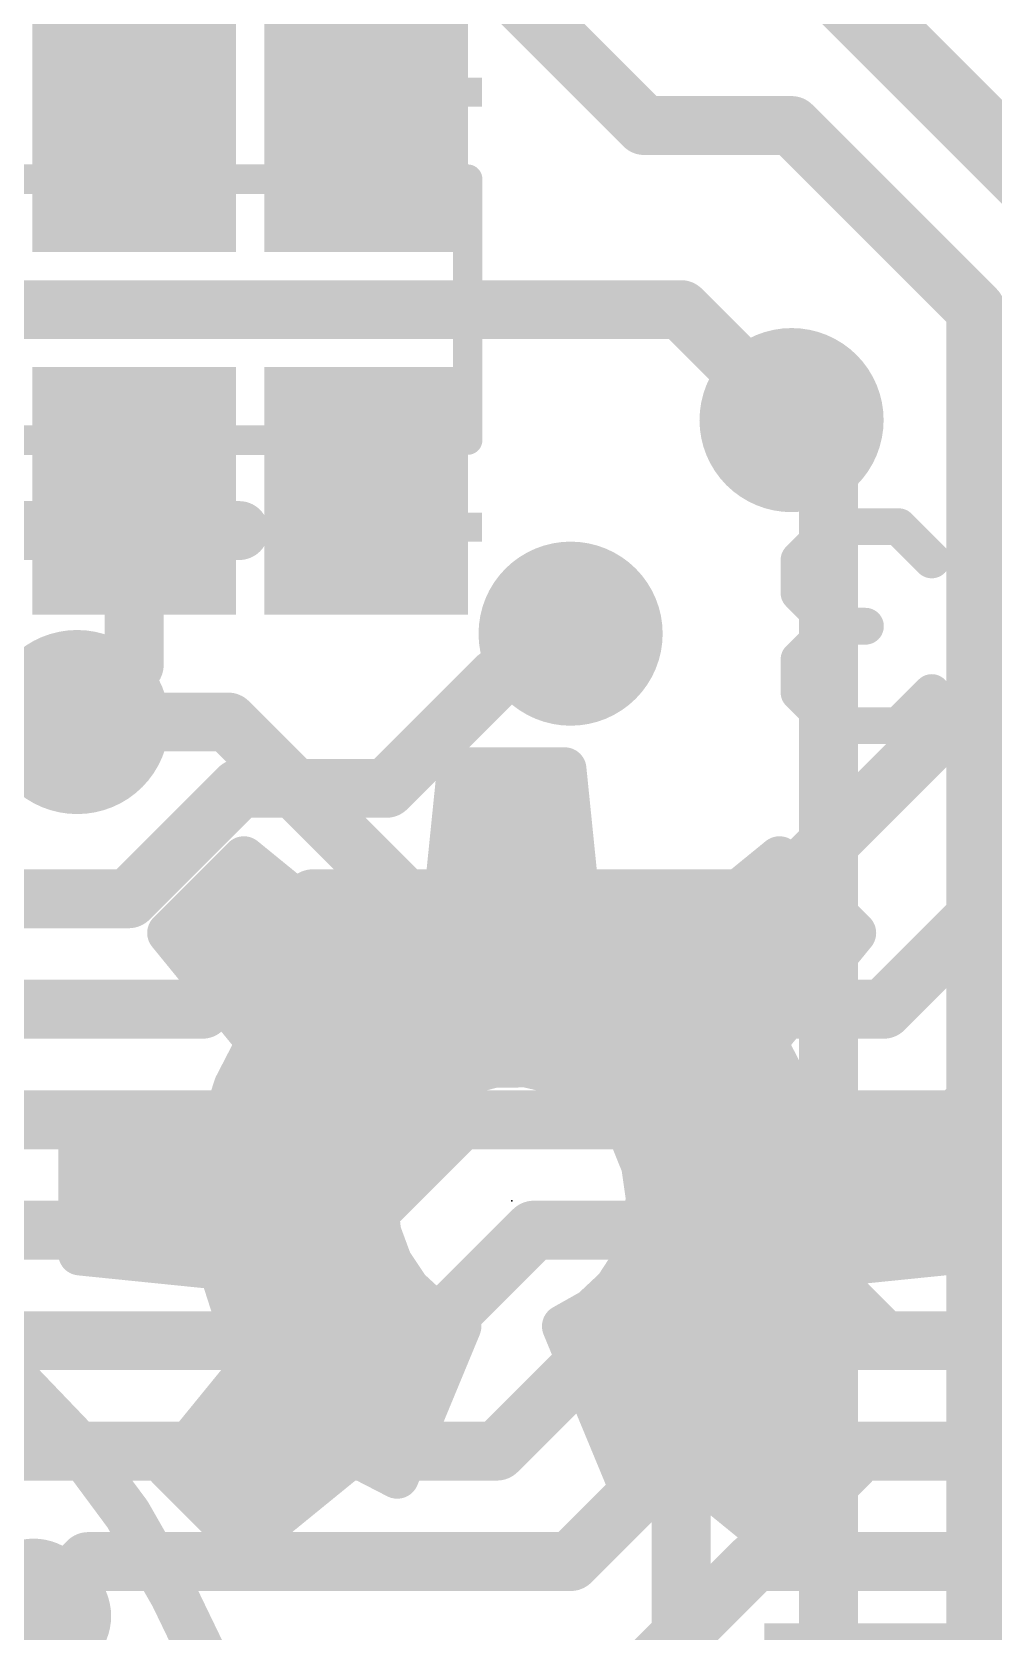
# Model space of a CAD drawing. Extents: x -41 to 66, y -12 to 41.
# Drawn here: x 13.38 to 16.7, y 20.2 to 25.72 of the extents above; entities that cross this region are included whole.
import ezdxf

# ---------------------------------------------------------------- set-up
doc = ezdxf.new("R2010")
doc.units = 0
for name, color, linetype in [('1', 12, 'CONTINUOUS'), ('16', 132, 'CONTINUOUS'), ('18', 110, 'CONTINUOUS'), ('21', 41, 'CONTINUOUS'), ('22', 40, 'CONTINUOUS'), ('23', 53, 'CONTINUOUS'), ('29', 253, 'CONTINUOUS'), ('31', 253, 'CONTINUOUS'), ('51', 53, 'CONTINUOUS')]:
    doc.layers.add(name, color=color, linetype=linetype)

# ---------------------------------------------------------------- blocks, each defined once
blk = doc.blocks.new('RECT')
blk.add_solid([(-0.5, -0.5), (0.5, -0.5), (-0.5, 0.5), (0.5, 0.5)])
blk = doc.blocks.new('RECT160512X80512R85')
at = {"const_width": 0.2139}
blk.add_lwpolyline([(0.3947, -0.0377), (0.3947, 0.0377, 0.4142), (0.2877, 0.1447), (-0.2877, 0.1447, 0.4142), (-0.3947, 0.0377), (-0.3947, -0.0377, 0.4142), (-0.2877, -0.1447), (0.2877, -0.1447, 0.4142)], format="xyb", close=True, dxfattribs=at)
blk.add_solid([(-0.3131, -0.0631), (0.3131, -0.0631), (-0.3131, 0.0631), (0.3131, 0.0631)])
blk = doc.blocks.new('RECT128000X48000R85')
at = {"const_width": 0.1275}
blk.add_lwpolyline([(0.3362, -0.0225), (0.3362, 0.0225, 0.4142), (0.2725, 0.0863), (-0.2725, 0.0863, 0.4142), (-0.3362, 0.0225), (-0.3362, -0.0225, 0.4142), (-0.2725, -0.0863), (0.2725, -0.0863, 0.4142)], format="xyb", close=True, dxfattribs=at)
blk.add_solid([(-0.2979, -0.0479), (0.2979, -0.0479), (-0.2979, 0.0479), (0.2979, 0.0479)])
blk = doc.blocks.new('ROUNDV')
at = {"const_width": 0.5}
blk.add_lwpolyline([(0, -0.25, 1), (0, 0.25, 1), (0, -0.25)], format="xyb", dxfattribs=at)

msp = doc.modelspace()

# ---------------------------------------------------------------- linework, layer by layer
at = {"layer": '1', "const_width": 0.2032}
for points in [[(13.735, 25.39), (13.735, 27.2224)], [(12.319, 24.765), (15.621, 24.765)], [(15.621, 24.765), (16.002, 24.384)], [(13.735, 24.14), (13.735, 23.5394)], [(17.018, 23.8125), (15.9385, 22.733)], [(13.5382, 23.3426), (13.735, 23.5394)], [(14.986, 23.495), (14.605, 23.114)], [(16.3195, 22.352), (17.399, 23.4315)], [(16.5735, 21.971), (17.78, 23.1775)], [(14.097, 23.114), (13.716, 22.733)], [(14.605, 23.114), (14.097, 23.114)], [(13.716, 22.733), (11.7093, 22.733)], [(14.351, 22.733), (13.97, 22.352)], [(15.9385, 22.733), (14.351, 22.733)], [(13.97, 22.352), (12.0056, 22.352)], [(14.605, 22.352), (14.224, 21.971)], [(16.3195, 22.352), (14.605, 22.352)], [(14.224, 21.971), (12.3317, 21.971)], [(14.859, 21.971), (14.478, 21.59)], [(16.5735, 21.971), (14.859, 21.971)], [(14.478, 21.59), (12.6279, 21.59)], [(15.113, 21.59), (14.732, 21.209)], [(16.8275, 21.59), (15.113, 21.59)], [(14.732, 21.209), (12.954, 21.209)], [(15.367, 21.209), (14.986, 20.828)], [(18.415, 21.209), (15.367, 21.209)], [(14.986, 20.828), (13.2801, 20.828)], [(15.621, 20.828), (15.24, 20.447)], [(17.907, 20.828), (15.621, 20.828)], [(13.5763, 20.447), (13.2114, 20.0821)], [(15.24, 20.447), (13.5763, 20.447)], [(15.875, 20.447), (15.494, 20.066)], [(17.145, 20.447), (15.875, 20.447)]]:
    msp.add_lwpolyline(points, dxfattribs=at)
at = {"layer": '1', "const_width": 0.1016}
for points in [[(13.6842, 25.39, 1), (13.7858, 25.39)], [(15.6569, 24.8009, 1), (15.5851, 24.7291)], [(15.621, 24.7142, 1), (15.621, 24.8158)], [(15.9661, 24.3481, 1), (16.0379, 24.4199)], [(13.7858, 24.14, 1), (13.6842, 24.14)], [(13.7709, 23.5035, 1), (13.6991, 23.5753)], [(13.6842, 23.5394, 1), (13.7858, 23.5394)], [(15.0219, 23.4591, 1), (14.9501, 23.5309)], [(13.5023, 23.3785, 1), (13.5741, 23.3067)], [(14.097, 23.1648, 1), (14.097, 23.0632)], [(14.1329, 23.0781, 1), (14.0611, 23.1499)], [(14.5691, 23.1499, 1), (14.6409, 23.0781)], [(14.605, 23.0632, 1), (14.605, 23.1648)], [(13.6801, 22.7689, 1), (13.7519, 22.6971)], [(13.716, 22.6822, 1), (13.716, 22.7838)], [(14.351, 22.7838, 1), (14.351, 22.6822)], [(14.3869, 22.6971, 1), (14.3151, 22.7689)], [(15.9026, 22.7689, 1), (15.9744, 22.6971)], [(15.9385, 22.6822, 1), (15.9385, 22.7838)], [(13.9341, 22.3879, 1), (14.0059, 22.3161)], [(13.97, 22.3012, 1), (13.97, 22.4028)], [(14.605, 22.4028, 1), (14.605, 22.3012)], [(14.6409, 22.3161, 1), (14.5691, 22.3879)], [(16.2836, 22.3879, 1), (16.3554, 22.3161)], [(16.3195, 22.3012, 1), (16.3195, 22.4028)], [(14.1881, 22.0069, 1), (14.2599, 21.9351)], [(14.224, 21.9202, 1), (14.224, 22.0218)], [(14.859, 22.0218, 1), (14.859, 21.9202)], [(14.8949, 21.9351, 1), (14.8231, 22.0069)], [(16.5376, 22.0069, 1), (16.6094, 21.9351)], [(16.5735, 21.9202, 1), (16.5735, 22.0218)], [(14.478, 21.5392, 1), (14.478, 21.6408)], [(15.113, 21.6408, 1), (15.113, 21.5392)], [(15.1489, 21.5541, 1), (15.0771, 21.6259)], [(14.4421, 21.6259, 1), (14.5139, 21.5541)], [(14.732, 21.1582, 1), (14.732, 21.2598)], [(15.367, 21.2598, 1), (15.367, 21.1582)], [(15.4029, 21.1731, 1), (15.3311, 21.2449)], [(14.6961, 21.2449, 1), (14.7679, 21.1731)], [(14.986, 20.7772, 1), (14.986, 20.8788)], [(15.621, 20.8788, 1), (15.621, 20.7772)], [(15.6569, 20.7921, 1), (15.5851, 20.8639)], [(14.9501, 20.8639, 1), (15.0219, 20.7921)], [(13.5763, 20.4978, 1), (13.5763, 20.3962)], [(13.6122, 20.4111, 1), (13.5404, 20.4829)], [(15.2041, 20.4829, 1), (15.2759, 20.4111)], [(15.24, 20.3962, 1), (15.24, 20.4978)], [(15.875, 20.4978, 1), (15.875, 20.3962)], [(15.9109, 20.4111, 1), (15.8391, 20.4829)]]:
    msp.add_lwpolyline(points, format="xyb", dxfattribs=at)
at = {"layer": '16'}
for points, const_width in [([(14.986, 25.908), (15.494, 25.4)], 0.2032), ([(17.145, 24.892), (16.129, 25.908)], 0.254), ([(15.494, 25.4), (16.002, 25.4)], 0.2032), ([(16.002, 25.4), (16.637, 24.765)], 0.2032), ([(16.637, 17.653), (16.637, 24.765)], 0.2032), ([(16.129, 24.257), (16.002, 24.384)], 0.2032), ([(16.129, 17.78), (16.129, 24.257)], 0.2032), ([(13.081, 24.003), (14.097, 24.003)], 0.2032), ([(13.5382, 23.3426), (14.0589, 23.3426)], 0.2032), ([(14.0589, 23.3426), (15.621, 21.7805)], 0.2032), ([(15.621, 17.907), (15.621, 21.7805)], 0.2032)]:
    msp.add_lwpolyline(points, dxfattribs=dict(at, const_width=const_width))
at = {"layer": '16', "const_width": 0.1016}
for points in [[(15.494, 25.4508, 1), (15.494, 25.3492)], [(16.0379, 25.4359, 1), (15.9661, 25.3641)], [(16.002, 25.3492, 1), (16.002, 25.4508)], [(15.4581, 25.3641, 1), (15.5299, 25.4359)], [(16.6878, 24.765, 1), (16.5862, 24.765)], [(16.6011, 24.7291, 1), (16.6729, 24.8009)], [(16.0379, 24.4199, 1), (15.9661, 24.3481)], [(16.1798, 24.257, 1), (16.0782, 24.257)], [(16.0931, 24.2211, 1), (16.1649, 24.2929)], [(14.097, 23.9522, 1), (14.097, 24.0538)], [(13.5382, 23.3934, 1), (13.5382, 23.2918)], [(14.0948, 23.3785, 1), (14.023, 23.3067)], [(14.0589, 23.2918, 1), (14.0589, 23.3934)], [(15.6718, 21.7805, 1), (15.5702, 21.7805)], [(15.5851, 21.7446, 1), (15.6569, 21.8164)]]:
    msp.add_lwpolyline(points, format="xyb", dxfattribs=at)
at = {"layer": '21', "const_width": 0.15}
for points in [[(14.854, 23.1804), (14.8048, 22.6965)], [(15.2196, 23.1804), (14.854, 23.1804)], [(15.2688, 22.6965), (15.2196, 23.1804)], [(14.8458, 23.1), (15.2278, 23.1)], [(14.8306, 22.95), (15.243, 22.95)], [(14.1133, 22.8736), (13.8548, 22.6151)], [(14.4903, 22.5662), (14.1133, 22.8736)], [(15.9603, 22.8736), (15.5833, 22.5662)], [(16.2188, 22.6151), (15.9603, 22.8736)], [(14.0397, 22.8), (14.2036, 22.8)], [(14.8153, 22.8), (15.2583, 22.8)], [(15.87, 22.8), (16.0339, 22.8)], [(14.8048, 22.6965), (14.6421, 22.6444)], [(15.4315, 22.6444), (15.2688, 22.6965)], [(13.8548, 22.6151), (14.1622, 22.2381)], [(13.8897, 22.65), (14.3875, 22.65)], [(14.6421, 22.6444), (14.4903, 22.5662)], [(14.6596, 22.65), (15.414, 22.65)], [(15.5833, 22.5662), (15.4315, 22.6444)], [(15.6861, 22.65), (16.1839, 22.65)], [(15.9114, 22.2381), (16.2188, 22.6151)], [(13.9487, 22.5), (16.1249, 22.5)], [(14.071, 22.35), (16.0026, 22.35)], [(14.1622, 22.2381), (14.084, 22.0863)], [(15.9896, 22.0863), (15.9114, 22.2381)], [(14.1426, 22.2), (15.931, 22.2)], [(14.7679, 22.0755), (14.8669, 22.1284)], [(14.8669, 22.1284), (14.9756, 22.1562)], [(14.9756, 22.1562), (15.0878, 22.1574)], [(15.0878, 22.1574), (15.197, 22.132)], [(15.197, 22.132), (15.2971, 22.0812)], [(14.084, 22.0863), (14.0319, 21.9236)], [(14.6844, 22.0006), (14.7679, 22.0755)], [(15.2971, 22.0812), (15.3823, 22.0082)], [(16.0417, 21.9236), (15.9896, 22.0863)], [(14.0724, 22.05), (14.7395, 22.05)], [(14.621, 21.908), (14.6844, 22.0006)], [(15.3335, 22.05), (16.0012, 22.05)], [(15.3823, 22.0082), (15.4477, 21.917)], [(14.0319, 21.9236), (13.548, 21.8744)], [(13.7998, 21.9), (14.618, 21.9)], [(14.5815, 21.803), (14.621, 21.908)], [(15.4477, 21.917), (15.4895, 21.8129)], [(15.4545, 21.9), (16.2738, 21.9)], [(16.5256, 21.8744), (16.0417, 21.9236)], [(13.548, 21.8744), (13.548, 21.5088)], [(16.5256, 21.5088), (16.5256, 21.8744)], [(14.568, 21.6916), (14.5815, 21.803)], [(15.4895, 21.8129), (15.5053, 21.7018)], [(13.548, 21.75), (14.5751, 21.75)], [(15.4984, 21.75), (16.5256, 21.75)], [(14.5809, 21.5822), (14.568, 21.6916)], [(15.5053, 21.7018), (15.4944, 21.5901)], [(13.548, 21.6), (14.5788, 21.6)], [(14.6191, 21.4788), (14.5809, 21.5822)], [(15.4944, 21.5901), (15.4571, 21.4843)], [(15.4953, 21.6), (16.5256, 21.6)], [(13.548, 21.5088), (14.0319, 21.4596)], [(16.0417, 21.4596), (16.5256, 21.5088)], [(14.0319, 21.4596), (14.084, 21.2969)], [(14.035, 21.45), (14.6383, 21.45)], [(14.6803, 21.3871), (14.6191, 21.4788)], [(15.4571, 21.4843), (15.3958, 21.3903)], [(15.4348, 21.45), (16.0386, 21.45)], [(15.9896, 21.2969), (16.0417, 21.4596)], [(14.7612, 21.3123), (14.6803, 21.3871)], [(15.3958, 21.3903), (15.314, 21.3136)], [(14.083, 21.3), (14.7833, 21.3)], [(14.084, 21.2969), (14.1622, 21.1451)], [(14.8574, 21.2585), (14.7612, 21.3123)], [(15.314, 21.3136), (15.2162, 21.2585)], [(15.2899, 21.3), (15.9906, 21.3)], [(15.9114, 21.1451), (15.9896, 21.2969)], [(14.6421, 20.7388), (14.8574, 21.2585)], [(15.2162, 21.2585), (15.4315, 20.7388)], [(14.1622, 21.1451), (13.8548, 20.7681)], [(14.1597, 21.15), (14.8125, 21.15)], [(15.2611, 21.15), (15.9139, 21.15)], [(16.2188, 20.7681), (15.9114, 21.1451)], [(14.0439, 21), (14.7503, 21)], [(15.3233, 21), (16.0297, 21)], [(13.9216, 20.85), (14.6882, 20.85)], [(15.3854, 20.85), (16.152, 20.85)], [(14.1133, 20.5096), (14.4903, 20.817)], [(14.4903, 20.817), (14.6421, 20.7388)], [(15.4315, 20.7388), (15.5833, 20.817)], [(15.5833, 20.817), (15.9603, 20.5096)], [(13.8548, 20.7681), (14.1133, 20.5096)], [(15.9603, 20.5096), (16.2188, 20.7681)], [(13.9229, 20.7), (14.3468, 20.7)], [(15.7268, 20.7), (16.1507, 20.7)], [(14.0729, 20.55), (14.1628, 20.55)], [(15.9108, 20.55), (16.0007, 20.55)]]:
    msp.add_lwpolyline(points, dxfattribs=at)
at = {"layer": '21', "const_width": 0.075}
for points in [[(14.854, 23.2179, 1), (14.854, 23.1429)], [(14.8913, 23.1766, 1), (14.8167, 23.1842)], [(15.2569, 23.1842, 1), (15.1823, 23.1766)], [(15.2196, 23.1429, 1), (15.2196, 23.2179)], [(14.8458, 23.1375, 1), (14.8458, 23.0625)], [(15.2278, 23.0625, 1), (15.2278, 23.1375)], [(14.8306, 22.9875, 1), (14.8306, 22.9125)], [(15.243, 22.9125, 1), (15.243, 22.9875)], [(14.137, 22.9027, 1), (14.0896, 22.8445)], [(14.1398, 22.8471, 1), (14.0868, 22.9001)], [(15.9868, 22.9001, 1), (15.9338, 22.8471)], [(15.984, 22.8445, 1), (15.9366, 22.9027)], [(14.0397, 22.8375, 1), (14.0397, 22.7625)], [(14.2036, 22.7625, 1), (14.2036, 22.8375)], [(14.8153, 22.8375, 1), (14.8153, 22.7625)], [(15.2583, 22.7625, 1), (15.2583, 22.8375)], [(15.87, 22.8375, 1), (15.87, 22.7625)], [(16.0339, 22.7625, 1), (16.0339, 22.8375)], [(14.7675, 22.7003, 1), (14.8421, 22.6927)], [(14.8162, 22.6608, 1), (14.7934, 22.7322)], [(15.2802, 22.7322, 1), (15.2574, 22.6608)], [(15.2315, 22.6927, 1), (15.3061, 22.7003)], [(13.8839, 22.6388, 1), (13.8257, 22.5914)], [(13.8897, 22.6875, 1), (13.8897, 22.6125)], [(14.3875, 22.6125, 1), (14.3875, 22.6875)], [(14.6307, 22.6801, 1), (14.6536, 22.6087)], [(14.6596, 22.6875, 1), (14.6596, 22.6125)], [(14.6593, 22.6111, 1), (14.625, 22.6778)], [(15.4486, 22.6778, 1), (15.4143, 22.6111)], [(15.414, 22.6125, 1), (15.414, 22.6875)], [(15.42, 22.6087, 1), (15.4429, 22.6801)], [(15.6861, 22.6875, 1), (15.6861, 22.6125)], [(16.1839, 22.6125, 1), (16.1839, 22.6875)], [(16.2479, 22.5914, 1), (16.1897, 22.6388)], [(13.8283, 22.6416, 1), (13.8813, 22.5886)], [(14.4731, 22.5995, 1), (14.5075, 22.5329)], [(14.4666, 22.5371, 1), (14.514, 22.5953)], [(15.5596, 22.5953, 1), (15.607, 22.5371)], [(15.5661, 22.5329, 1), (15.6005, 22.5995)], [(16.1923, 22.5886, 1), (16.2453, 22.6416)], [(13.9487, 22.5375, 1), (13.9487, 22.4625)], [(16.1249, 22.4625, 1), (16.1249, 22.5375)], [(14.071, 22.3875, 1), (14.071, 22.3125)], [(16.0026, 22.3125, 1), (16.0026, 22.3875)], [(14.1955, 22.2209, 1), (14.1289, 22.2553)], [(14.1331, 22.2144, 1), (14.1913, 22.2618)], [(15.9447, 22.2553, 1), (15.8781, 22.2209)], [(15.8823, 22.2618, 1), (15.9405, 22.2144)], [(14.1426, 22.2375, 1), (14.1426, 22.1625)], [(15.931, 22.1625, 1), (15.931, 22.2375)], [(14.8576, 22.1647, 1), (14.8762, 22.092)], [(14.8846, 22.0953, 1), (14.8492, 22.1614)], [(14.9752, 22.1937, 1), (14.976, 22.1187)], [(14.9849, 22.1199, 1), (14.9663, 22.1925)], [(15.0963, 22.194, 1), (15.0793, 22.1209)], [(15.0882, 22.1199, 1), (15.0874, 22.1949)], [(15.214, 22.1654, 1), (15.1801, 22.0985)], [(15.1885, 22.0954, 1), (15.2056, 22.1685)], [(14.0506, 22.1034, 1), (14.1173, 22.0691)], [(14.1197, 22.0748, 1), (14.0483, 22.0977)], [(14.7502, 22.1086, 1), (14.7856, 22.0424)], [(14.7929, 22.0476, 1), (14.7429, 22.1034)], [(15.3215, 22.1097, 1), (15.2727, 22.0528)], [(15.2802, 22.0478, 1), (15.3141, 22.1147)], [(16.0253, 22.0977, 1), (15.9539, 22.0748)], [(15.9563, 22.0691, 1), (16.023, 22.1034)], [(14.0724, 22.0875, 1), (14.0724, 22.0125)], [(14.7153, 21.9794, 1), (14.6534, 22.0218)], [(14.7395, 22.0125, 1), (14.7395, 22.0875)], [(15.3335, 22.0875, 1), (15.3335, 22.0125)], [(15.4128, 22.03, 1), (15.3518, 21.9863)], [(16.0012, 22.0125, 1), (16.0012, 22.0875)], [(14.6593, 22.0285, 1), (14.7094, 21.9727)], [(15.3579, 21.9797, 1), (15.4067, 22.0366)], [(13.7998, 21.9375, 1), (13.7998, 21.8625)], [(13.9962, 21.935, 1), (14.0676, 21.9122)], [(14.0357, 21.8863, 1), (14.0281, 21.9609)], [(14.59, 21.9292, 1), (14.6519, 21.8868)], [(14.6561, 21.8948, 1), (14.5859, 21.9212)], [(14.618, 21.8625, 1), (14.618, 21.9375)], [(15.4824, 21.931, 1), (15.4129, 21.903)], [(15.4545, 21.9375, 1), (15.4545, 21.8625)], [(15.4172, 21.8951, 1), (15.4781, 21.9388)], [(16.0455, 21.9609, 1), (16.0379, 21.8863)], [(16.006, 21.9122, 1), (16.0774, 21.935)], [(16.2738, 21.8625, 1), (16.2738, 21.9375)], [(13.5855, 21.8744, 1), (13.5105, 21.8744)], [(13.5442, 21.9117, 1), (13.5518, 21.8371)], [(16.5631, 21.8744, 1), (16.4881, 21.8744)], [(16.5218, 21.8371, 1), (16.5294, 21.9117)], [(14.5464, 21.8162, 1), (14.6165, 21.7898)], [(14.6187, 21.7985, 1), (14.5442, 21.8075)], [(15.5266, 21.8182, 1), (15.4523, 21.8076)], [(15.4547, 21.7989, 1), (15.5243, 21.8268)], [(13.548, 21.7875, 1), (13.548, 21.7125)], [(14.5751, 21.7125, 1), (14.5751, 21.7875)], [(15.4984, 21.7875, 1), (15.4984, 21.7125)], [(16.5256, 21.7125, 1), (16.5256, 21.7875)], [(14.6052, 21.696, 1), (14.5308, 21.6872)], [(15.5427, 21.6981, 1), (15.468, 21.7054)], [(15.4682, 21.6965, 1), (15.5425, 21.7071)], [(14.5308, 21.6961, 1), (14.6052, 21.6871)], [(13.548, 21.6375, 1), (13.548, 21.5625)], [(14.6161, 21.5951, 1), (14.5458, 21.5692)], [(14.5788, 21.5625, 1), (14.5788, 21.6375)], [(15.4953, 21.6375, 1), (15.4953, 21.5625)], [(15.5297, 21.5777, 1), (15.459, 21.6026)], [(16.5256, 21.5625, 1), (16.5256, 21.6375)], [(13.5518, 21.5461, 1), (13.5442, 21.4715)], [(14.5437, 21.5778, 1), (14.6182, 21.5866)], [(15.457, 21.5938, 1), (15.5317, 21.5864)], [(16.5294, 21.4715, 1), (16.5218, 21.5461)], [(13.5105, 21.5088, 1), (13.5855, 21.5088)], [(14.0676, 21.471, 1), (13.9962, 21.4482)], [(14.035, 21.4875, 1), (14.035, 21.4125)], [(14.0281, 21.4223, 1), (14.0357, 21.4969)], [(14.6503, 21.4996, 1), (14.5879, 21.4579)], [(14.5839, 21.4658, 1), (14.6543, 21.4917)], [(14.6383, 21.4125, 1), (14.6383, 21.4875)], [(15.4348, 21.4875, 1), (15.4348, 21.4125)], [(15.4218, 21.4967, 1), (15.4925, 21.4718)], [(15.4886, 21.4638, 1), (15.4257, 21.5047)], [(16.0379, 21.4969, 1), (16.0455, 21.4223)], [(16.0774, 21.4482, 1), (16.006, 21.471)], [(16.0386, 21.4125, 1), (16.0386, 21.4875)], [(16.4881, 21.5088, 1), (16.5631, 21.5088)], [(14.7058, 21.4147, 1), (14.6549, 21.3596)], [(14.6491, 21.3663, 1), (14.7115, 21.408)], [(15.3644, 21.4108, 1), (15.4273, 21.3698)], [(15.4215, 21.3629, 1), (15.3702, 21.4176)], [(14.083, 21.3375, 1), (14.083, 21.2625)], [(14.1173, 21.3141, 1), (14.0506, 21.2798)], [(14.7796, 21.3451, 1), (14.7429, 21.2796)], [(14.7358, 21.2848, 1), (14.7867, 21.3399)], [(14.7833, 21.2625, 1), (14.7833, 21.3375)], [(15.2899, 21.3375, 1), (15.2899, 21.2625)], [(15.2883, 21.3409, 1), (15.3396, 21.2862)], [(15.3324, 21.2809, 1), (15.2956, 21.3462)], [(16.023, 21.2798, 1), (15.9563, 21.3141)], [(15.9906, 21.2625, 1), (15.9906, 21.3375)], [(14.0483, 21.2855, 1), (14.1197, 21.3084)], [(14.892, 21.2441, 1), (14.8228, 21.2729)], [(14.8391, 21.2258, 1), (14.8757, 21.2912)], [(15.2508, 21.2729, 1), (15.1816, 21.2441)], [(15.1978, 21.2912, 1), (15.2346, 21.2258)], [(15.9539, 21.3084, 1), (16.0253, 21.2855)], [(14.1597, 21.1875, 1), (14.1597, 21.1125)], [(14.1289, 21.1279, 1), (14.1955, 21.1623)], [(14.1913, 21.1214, 1), (14.1331, 21.1688)], [(14.8125, 21.1125, 1), (14.8125, 21.1875)], [(15.2611, 21.1875, 1), (15.2611, 21.1125)], [(15.9405, 21.1688, 1), (15.8823, 21.1214)], [(15.8781, 21.1623, 1), (15.9447, 21.1279)], [(15.9139, 21.1125, 1), (15.9139, 21.1875)], [(14.0439, 21.0375, 1), (14.0439, 20.9625)], [(14.7503, 20.9625, 1), (14.7503, 21.0375)], [(15.3233, 21.0375, 1), (15.3233, 20.9625)], [(16.0297, 20.9625, 1), (16.0297, 21.0375)], [(13.9216, 20.8875, 1), (13.9216, 20.8125)], [(14.6882, 20.8125, 1), (14.6882, 20.8875)], [(15.3854, 20.8875, 1), (15.3854, 20.8125)], [(16.152, 20.8125, 1), (16.152, 20.8875)], [(14.5075, 20.8503, 1), (14.4731, 20.7837)], [(14.514, 20.7879, 1), (14.4666, 20.8461)], [(15.607, 20.8461, 1), (15.5596, 20.7879)], [(15.6005, 20.7837, 1), (15.5661, 20.8503)], [(13.8813, 20.7946, 1), (13.8283, 20.7416)], [(13.8257, 20.7918, 1), (13.8839, 20.7444)], [(14.6249, 20.7055, 1), (14.6593, 20.7721)], [(15.4143, 20.7721, 1), (15.4487, 20.7055)], [(16.1897, 20.7444, 1), (16.2479, 20.7918)], [(16.2453, 20.7416, 1), (16.1923, 20.7946)], [(13.9229, 20.7375, 1), (13.9229, 20.6625)], [(14.3468, 20.6625, 1), (14.3468, 20.7375)], [(14.6075, 20.7532, 1), (14.6767, 20.7244)], [(15.3969, 20.7244, 1), (15.4661, 20.7532)], [(15.7268, 20.7375, 1), (15.7268, 20.6625)], [(16.1507, 20.6625, 1), (16.1507, 20.7375)], [(14.0729, 20.5875, 1), (14.0729, 20.5125)], [(14.1628, 20.5125, 1), (14.1628, 20.5875)], [(15.9108, 20.5875, 1), (15.9108, 20.5125)], [(16.0007, 20.5125, 1), (16.0007, 20.5875)], [(14.0896, 20.5387, 1), (14.137, 20.4805)], [(14.0868, 20.4831, 1), (14.1398, 20.5361)], [(15.9338, 20.5361, 1), (15.9868, 20.4831)], [(15.9366, 20.4805, 1), (15.984, 20.5387)]]:
    msp.add_lwpolyline(points, format="xyb", dxfattribs=at)
at = {"layer": '22'}
for points, const_width in [([(16.1423, 24.0163), (16.0279, 23.9019)], 0.127), ([(16.3711, 24.0163), (16.1423, 24.0163)], 0.127), ([(16.4855, 23.9019), (16.3711, 24.0163)], 0.127), ([(16.0279, 23.9019), (16.0279, 23.7875)], 0.127), ([(16.0279, 23.7875), (16.1423, 23.6731)], 0.127), ([(16.1423, 23.6731), (16.0279, 23.5587)], 0.127), ([(16.1423, 23.6731), (16.2567, 23.6731)], 0.127), ([(16.0279, 23.5587), (16.0279, 23.4443)], 0.127), ([(16.0279, 23.4443), (16.1423, 23.3299)], 0.127), ([(16.3711, 23.3299), (16.4855, 23.4443)], 0.127), ([(16.1423, 23.3299), (16.3711, 23.3299)], 0.127), ([(15.8755, 21.8191), (15.9899, 21.9335)], 0.127), ([(15.9899, 21.9335), (16.2187, 21.9335)], 0.127), ([(16.2187, 21.9335), (16.3331, 21.8191)], 0.127), ([(16.8527, 21.9335), (16.6239, 21.7047)], 0.127), ([(15.8755, 21.7047), (15.8755, 21.8191)], 0.127), ([(16.3331, 21.2471), (15.8755, 21.7047)], 0.127), ([(16.6239, 21.7047), (16.6239, 21.2471)], 0.127), ([(17.0815, 21.5903), (16.6239, 21.5903)], 0.127), ([(15.8755, 21.2471), (16.3331, 21.2471)], 0.127), ([(13.512, 20.88), (13.282, 21.12)], 0.165), ([(13.712, 20.61), (13.512, 20.88)], 0.165), ([(13.872, 20.33), (13.712, 20.61)], 0.165), ([(14.012, 20.04), (13.872, 20.33)], 0.165)]:
    msp.add_lwpolyline(points, dxfattribs=dict(at, const_width=const_width))
for points, const_width in [([(16.1423, 24.048, 1), (16.1423, 23.9845)], 0.0635), ([(16.1647, 23.9938, 1), (16.1198, 24.0387)], 0.0635), ([(16.3935, 24.0387, 1), (16.3486, 23.9938)], 0.0635), ([(16.3711, 23.9845, 1), (16.3711, 24.048)], 0.0635), ([(16.0596, 23.9019, 1), (15.9961, 23.9019)], 0.0635), ([(16.0054, 23.9243, 1), (16.0503, 23.8794)], 0.0635), ([(16.463, 23.8794, 1), (16.5079, 23.9243)], 0.0635), ([(16.0503, 23.8099, 1), (16.0054, 23.765)], 0.0635), ([(15.9961, 23.7875, 1), (16.0596, 23.7875)], 0.0635), ([(16.1423, 23.7048, 1), (16.1423, 23.6413)], 0.0635), ([(16.1647, 23.6506, 1), (16.1198, 23.6955)], 0.0635), ([(16.2567, 23.6413, 1), (16.2567, 23.7048)], 0.0635), ([(16.1198, 23.6506, 1), (16.1647, 23.6955)], 0.0635), ([(16.0596, 23.5587, 1), (15.9961, 23.5587)], 0.0635), ([(16.0054, 23.5811, 1), (16.0503, 23.5362)], 0.0635), ([(16.0503, 23.4667, 1), (16.0054, 23.4218)], 0.0635), ([(15.9961, 23.4443, 1), (16.0596, 23.4443)], 0.0635), ([(16.5079, 23.4218, 1), (16.463, 23.4667)], 0.0635), ([(16.1423, 23.3617, 1), (16.1423, 23.2982)], 0.0635), ([(16.1198, 23.3074, 1), (16.1647, 23.3524)], 0.0635), ([(16.3486, 23.3524, 1), (16.3935, 23.3074)], 0.0635), ([(16.3711, 23.2982, 1), (16.3711, 23.3617)], 0.0635), ([(15.9899, 21.9652, 1), (15.9899, 21.9017)], 0.0635), ([(16.0123, 21.911, 1), (15.9674, 21.9559)], 0.0635), ([(16.2411, 21.9559, 1), (16.1962, 21.911)], 0.0635), ([(16.2187, 21.9017, 1), (16.2187, 21.9652)], 0.0635), ([(15.9072, 21.8191, 1), (15.8437, 21.8191)], 0.0635), ([(15.853, 21.8415, 1), (15.8979, 21.7966)], 0.0635), ([(16.3106, 21.7966, 1), (16.3555, 21.8415)], 0.0635), ([(15.8979, 21.7271, 1), (15.853, 21.6822)], 0.0635), ([(16.6557, 21.7047, 1), (16.5922, 21.7047)], 0.0635), ([(16.6015, 21.7271, 1), (16.6464, 21.6822)], 0.0635), ([(15.8437, 21.7047, 1), (15.9072, 21.7047)], 0.0635), ([(16.6239, 21.622, 1), (16.6239, 21.5585)], 0.0635), ([(15.8755, 21.2788, 1), (15.8755, 21.2154)], 0.0635), ([(16.3331, 21.2154, 1), (16.3331, 21.2788)], 0.0635), ([(16.3106, 21.2246, 1), (16.3555, 21.2696)], 0.0635), ([(16.5922, 21.2471, 1), (16.6557, 21.2471)], 0.0635), ([(13.5451, 20.9046, 1), (13.4789, 20.8554)], 0.0825), ([(13.4822, 20.8515, 1), (13.5418, 20.9085)], 0.0825), ([(13.7478, 20.6305, 1), (13.6762, 20.5895)], 0.0825), ([(13.6789, 20.5854, 1), (13.7451, 20.6346)], 0.0825), ([(13.9091, 20.3479, 1), (13.8349, 20.3121)], 0.0825), ([(13.8362, 20.3095, 1), (13.9078, 20.3505)], 0.0825)]:
    msp.add_lwpolyline(points, format="xyb", dxfattribs=dict(at, const_width=const_width))
at = {"layer": '23'}
msp.add_point((15.0368, 21.6916), dxfattribs=at)
at = {"layer": '51'}
for points, const_width in [([(11.785, 25.215), (14.885, 25.215)], 0.1016), ([(14.885, 25.215), (14.885, 24.315)], 0.1016), ([(14.885, 24.315), (11.785, 24.315)], 0.1016), ([(15.1097, 18.415), (10.16, 23.3647)], 0.127)]:
    msp.add_lwpolyline(points, dxfattribs=dict(at, const_width=const_width))
at = {"layer": '51', "const_width": 0.0508}
for points in [[(14.9104, 25.215, 1), (14.8596, 25.215)], [(14.885, 25.1896, 1), (14.885, 25.2404)], [(14.8596, 24.315, 1), (14.9104, 24.315)], [(14.885, 24.2896, 1), (14.885, 24.3404)]]:
    msp.add_lwpolyline(points, format="xyb", dxfattribs=at)

# ---------------------------------------------------------------- block references
at = {"layer": '1', "xscale": 0.5, "yscale": 0.65}
for p in [(13.735, 25.39), (14.535, 25.39), (13.735, 24.14), (14.535, 24.14)]:
    msp.add_blockref('RECT', p, dxfattribs=at)
at = {"layer": '1', "rotation": 45}
msp.add_blockref('RECT128000X48000R85', (13.2114, 20.0821), dxfattribs=at)
at = {"layer": '18', "xscale": 0.635, "yscale": 0.635}
for p in [(16.002, 24.384), (16.002, 24.384), (15.24, 23.6474), (15.24, 23.6474), (13.5382, 23.3426), (13.5382, 23.3426)]:
    msp.add_blockref('ROUNDV', p, dxfattribs=at)
at = {"layer": '29', "xscale": 0.7032, "yscale": 0.8532}
for p in [(13.735, 25.39), (14.535, 25.39), (13.735, 24.14), (14.535, 24.14)]:
    msp.add_blockref('RECT', p, dxfattribs=at)
at = {"layer": '29', "rotation": 45}
for p in [(12.8728, 20.4207), (13.2114, 20.0821), (13.565, 19.7285)]:
    msp.add_blockref('RECT160512X80512R85', p, dxfattribs=at)
at = {"layer": '29', "xscale": 1.3032, "yscale": 1.2032, "rotation": 270}
msp.add_blockref('RECT', (16.51, 19.5825), dxfattribs=at)
at = {"layer": '31', "xscale": 0.5, "yscale": 0.65}
for p in [(13.735, 25.39), (14.535, 25.39), (13.735, 24.14), (14.535, 24.14)]:
    msp.add_blockref('RECT', p, dxfattribs=at)
at = {"layer": '31', "xscale": 0.2286, "yscale": 0.5461, "rotation": 315}
msp.add_blockref('RECT', (13.2717, 20.1437), dxfattribs=at)
at = {"layer": '51'}
for p, xscale, yscale in [((13.735, 25.515), 0.6, 0.1), ((14.585, 25.515), 0.7, 0.1), ((13.735, 25.365), 0.5, 0.2), ((14.56, 25.365), 0.55, 0.2), ((13.735, 24.165), 0.5, 0.2), ((14.56, 24.165), 0.55, 0.2), ((13.735, 24.015), 0.6, 0.1), ((14.585, 24.015), 0.7, 0.1)]:
    msp.add_blockref('RECT', p, dxfattribs=dict(at, xscale=xscale, yscale=yscale))

doc.saveas('drawing.dxf')
